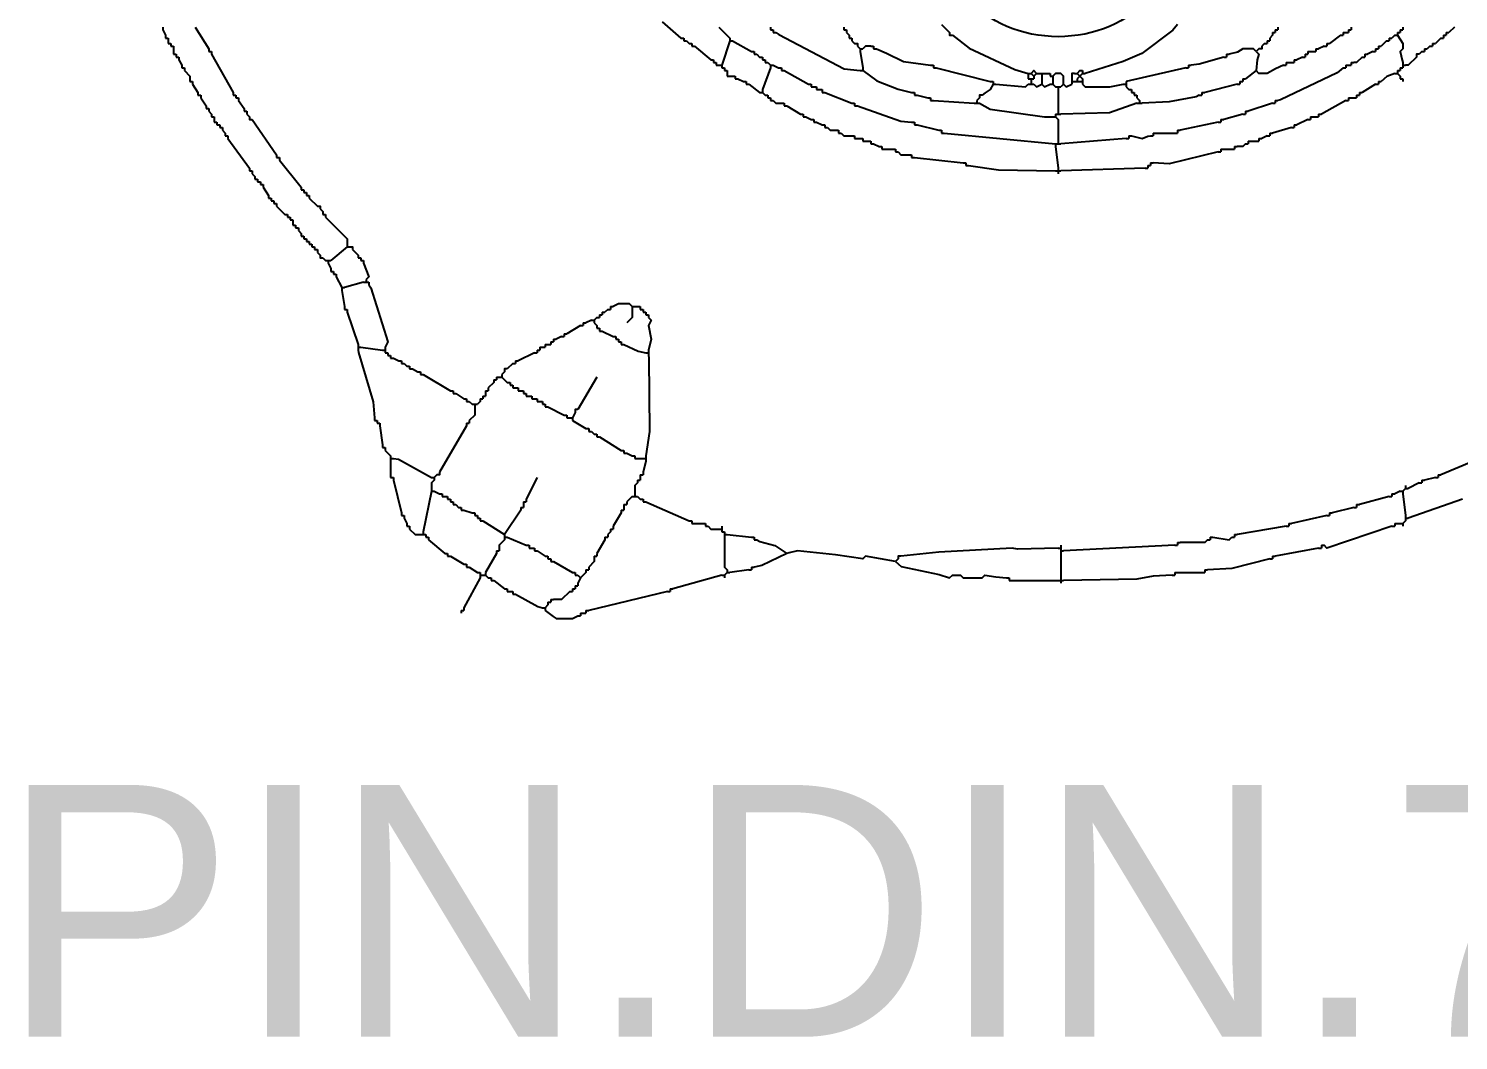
# Model space of a CAD drawing. Header units: millimetres. Extents: x -78 to 6757, y -2226 to 2184.
# Drawn here: x 40.97 to 75.01, y 1001.86 to 1025.96 of the extents above; entities that cross this region are included whole.
import ezdxf

# ---------------------------------------------------------------- set-up
doc = ezdxf.new("R2010")
doc.units = ezdxf.units.MM
doc.layers.add('LAYER_0', color=7, linetype='Continuous')
doc.styles.get("Standard").update_dxf_attribs({"font": 'TIMES.TTF'})
doc.linetypes.add('ZIPPED_TUBE', pattern='A,0.0001,-0.25,["~",Standard,S=1,R=0,X=-0.3,Y=-0.6],-0.25', length=0.5001)

# ---------------------------------------------------------------- blocks, each defined once
blk = doc.blocks.new('A$C31814A24')
at = {"color": 7, "linetype": 'Continuous'}
for points in [[(2.031, 10.061), (2.031, 10.015)], [(2.031, 10.015), (2.077, 9.923)], [(2.584, 10.061), (2.815, 9.692)], [(10.523, 10.153), (10.846, 9.876)], [(11.492, 10.061), (11.676, 9.876)], [(12.369, 10.061), (12.369, 10.015)], [(12.369, 10.015), (12.415, 10.015)], [(12.415, 10.015), (12.415, 9.969)], [(13.615, 10.061), (13.615, 10.015)], [(13.615, 10.015), (13.661, 10.015)], [(13.661, 10.015), (13.661, 9.969)], [(15.276, 10.107), (15.415, 9.969)], [(19.291, 10.107), (19.21, 10.008), (18.683, 9.611), (18.364, 9.475), (17.722, 9.276)], [(20.953, 10.015), (20.999, 10.015)], [(20.953, 10.015), (20.953, 9.969)], [(20.999, 10.061), (20.999, 10.015)], [(22.199, 10.015), (22.245, 10.015)], [(22.199, 10.015), (22.199, 9.969)], [(22.245, 10.061), (22.245, 10.015)], [(23.076, 10.015), (23.122, 10.015)], [(23.076, 10.015), (23.076, 9.969)], [(23.122, 10.061), (23.122, 10.015)], [(23.999, 10.061), (23.907, 9.969)], [(2.077, 9.923), (2.077, 9.876)], [(2.077, 9.876), (2.123, 9.876)], [(2.123, 9.876), (2.123, 9.83)], [(2.123, 9.83), (2.123, 9.784)], [(2.123, 9.784), (2.169, 9.784)], [(2.169, 9.784), (2.169, 9.738)], [(2.169, 9.738), (2.215, 9.738)], [(2.215, 9.738), (2.215, 9.692)], [(10.846, 9.876), (10.892, 9.876)], [(10.892, 9.876), (10.892, 9.83)], [(10.892, 9.83), (10.938, 9.83)], [(10.938, 9.83), (10.984, 9.784)], [(10.984, 9.784), (11.03, 9.784)], [(11.03, 9.784), (11.03, 9.738)], [(11.03, 9.738), (11.076, 9.738)], [(11.076, 9.738), (11.353, 9.507)], [(11.676, 9.83), (11.538, 9.415)], [(11.676, 9.876), (11.676, 9.83)], [(11.676, 9.83), (11.723, 9.83)], [(11.723, 9.83), (12.046, 9.646)], [(12.415, 9.969), (12.461, 9.969)], [(12.461, 9.969), (12.512, 9.936), (13.623, 9.355), (13.892, 9.323)], [(13.661, 9.969), (13.707, 9.923)], [(13.707, 9.923), (13.707, 9.876)], [(13.707, 9.876), (13.753, 9.876)], [(13.753, 9.876), (13.753, 9.83)], [(13.753, 9.83), (13.799, 9.784)], [(13.799, 9.784), (13.846, 9.784), (13.846, 9.738)], [(13.846, 9.738), (13.892, 9.692)], [(14.076, 9.738), (13.984, 9.738), (13.938, 9.692)], [(14.076, 9.738), (14.122, 9.738)], [(14.122, 9.738), (14.122, 9.692)], [(15.415, 9.969), (15.415, 9.923), (15.461, 9.923)], [(15.461, 9.923), (15.745, 9.703), (16.526, 9.34), (16.753, 9.276)], [(20.722, 9.738), (20.722, 9.692), (20.676, 9.692)], [(20.768, 9.784), (20.722, 9.738)], [(20.768, 9.784), (20.814, 9.784)], [(20.814, 9.83), (20.861, 9.83)], [(20.814, 9.83), (20.814, 9.784)], [(20.907, 9.923), (20.861, 9.876)], [(20.861, 9.876), (20.861, 9.83)], [(20.907, 9.969), (20.953, 9.969)], [(20.907, 9.969), (20.907, 9.923)], [(21.784, 9.738), (21.691, 9.692)], [(21.784, 9.738), (21.83, 9.738)], [(21.83, 9.784), (21.876, 9.784)], [(21.83, 9.784), (21.83, 9.738)], [(22.061, 9.923), (21.876, 9.784)], [(22.061, 9.923), (22.107, 9.923)], [(22.107, 9.969), (22.153, 9.969)], [(22.107, 9.969), (22.107, 9.923)], [(22.153, 9.969), (22.199, 9.969)], [(22.707, 9.738), (22.753, 9.738)], [(22.707, 9.738), (22.707, 9.692)], [(22.845, 9.83), (22.753, 9.738)], [(22.845, 9.83), (22.891, 9.83)], [(22.891, 9.876), (22.937, 9.876)], [(22.891, 9.876), (22.891, 9.83)], [(22.984, 9.923), (22.937, 9.876)], [(22.984, 9.923), (23.03, 9.923)], [(23.03, 9.969), (23.076, 9.969)], [(23.03, 9.969), (23.03, 9.923)], [(23.03, 9.923), (23.122, 9.784), (23.122, 9.692), (23.076, 9.646), (23.113, 9.503), (23.122, 9.461)], [(23.584, 9.738), (23.537, 9.692)], [(23.584, 9.738), (23.63, 9.738)], [(23.63, 9.784), (23.676, 9.784)], [(23.63, 9.784), (23.63, 9.738)], [(23.768, 9.876), (23.676, 9.784)], [(23.768, 9.876), (23.814, 9.876)], [(23.814, 9.923), (23.86, 9.923)], [(23.814, 9.923), (23.814, 9.876)], [(23.86, 9.969), (23.907, 9.969)], [(23.86, 9.969), (23.86, 9.923)], [(2.215, 9.692), (2.215, 9.646)], [(2.215, 9.646), (2.215, 9.6)], [(2.215, 9.6), (2.261, 9.6)], [(2.261, 9.6), (2.261, 9.553)], [(2.261, 9.553), (2.308, 9.553)], [(2.308, 9.553), (2.308, 9.507)], [(2.308, 9.507), (2.354, 9.415)], [(2.815, 9.692), (2.815, 9.646)], [(2.815, 9.646), (2.861, 9.646)], [(2.861, 9.646), (2.861, 9.6)], [(2.861, 9.6), (3.231, 8.953)], [(11.353, 9.507), (11.399, 9.507)], [(11.399, 9.507), (11.399, 9.461)], [(12.046, 9.646), (12.092, 9.646)], [(12.092, 9.646), (12.092, 9.6)], [(12.092, 9.6), (12.138, 9.6)], [(12.138, 9.6), (12.184, 9.553)], [(12.184, 9.553), (12.23, 9.553)], [(12.23, 9.553), (12.23, 9.507)], [(12.23, 9.507), (12.276, 9.507)], [(12.276, 9.507), (12.276, 9.461)], [(13.892, 9.692), (13.938, 9.692)], [(13.892, 9.692), (13.892, 9.646)], [(13.892, 9.646), (13.938, 9.369)], [(14.122, 9.692), (14.169, 9.692)], [(14.169, 9.692), (14.339, 9.618), (14.633, 9.48), (15.092, 9.415)], [(20.076, 9.553), (19.657, 9.431), (19.522, 9.415)], [(20.076, 9.553), (20.122, 9.553)], [(20.122, 9.6), (20.168, 9.6)], [(20.122, 9.6), (20.122, 9.553)], [(20.63, 9.646), (20.584, 9.692), (20.399, 9.692), (20.311, 9.636), (20.168, 9.6)], [(20.676, 9.692), (20.63, 9.646)], [(20.63, 9.646), (20.676, 9.6), (20.648, 9.504), (20.63, 9.323)], [(21.276, 9.507), (21.322, 9.507)], [(21.276, 9.507), (21.276, 9.461)], [(21.414, 9.553), (21.322, 9.507)], [(21.414, 9.553), (21.461, 9.553)], [(21.461, 9.6), (21.507, 9.6)], [(21.461, 9.6), (21.461, 9.553)], [(21.507, 9.646), (21.553, 9.646)], [(21.507, 9.646), (21.507, 9.6)], [(21.553, 9.646), (21.599, 9.646)], [(21.599, 9.646), (21.645, 9.646)], [(21.645, 9.692), (21.691, 9.692)], [(21.645, 9.692), (21.645, 9.646)], [(22.43, 9.553), (22.337, 9.461), (22.291, 9.461)], [(22.43, 9.553), (22.476, 9.553)], [(22.476, 9.6), (22.522, 9.6)], [(22.476, 9.6), (22.476, 9.553)], [(22.614, 9.646), (22.522, 9.6)], [(22.614, 9.646), (22.66, 9.646)], [(22.66, 9.692), (22.707, 9.692)], [(22.66, 9.692), (22.66, 9.646)], [(23.353, 9.553), (23.214, 9.415), (23.168, 9.415)], [(23.399, 9.6), (23.353, 9.6), (23.353, 9.553)], [(23.445, 9.646), (23.399, 9.6)], [(23.445, 9.646), (23.491, 9.646)], [(23.491, 9.692), (23.537, 9.692)], [(23.491, 9.692), (23.491, 9.646)], [(2.354, 9.415), (2.354, 9.369)], [(2.354, 9.369), (2.4, 9.369)], [(2.4, 9.369), (2.4, 9.323)], [(2.4, 9.323), (2.492, 9.23), (2.492, 9.184)], [(11.399, 9.461), (11.446, 9.461)], [(11.446, 9.461), (11.446, 9.415)], [(11.446, 9.415), (11.492, 9.415)], [(11.492, 9.415), (11.538, 9.415)], [(11.538, 9.415), (11.538, 9.369)], [(11.538, 9.369), (11.584, 9.369)], [(11.584, 9.369), (11.584, 9.323)], [(11.584, 9.323), (11.63, 9.323)], [(11.63, 9.323), (11.63, 9.276)], [(11.63, 9.276), (11.63, 9.23)], [(12.369, 9.369), (12.23, 9)], [(12.276, 9.461), (12.323, 9.461)], [(12.323, 9.461), (12.369, 9.415)], [(12.369, 9.415), (12.415, 9.415)], [(12.369, 9.415), (12.369, 9.369)], [(12.415, 9.415), (12.507, 9.369)], [(12.507, 9.369), (12.553, 9.369)], [(12.553, 9.369), (12.553, 9.323)], [(12.553, 9.323), (12.599, 9.323)], [(12.599, 9.323), (13.015, 9.092)], [(13.892, 9.323), (13.938, 9.323)], [(13.938, 9.369), (13.938, 9.323)], [(13.938, 9.323), (14.177, 9.149), (14.542, 9.009), (14.769, 8.953)], [(15.092, 9.415), (15.138, 9.415)], [(15.138, 9.415), (15.138, 9.369)], [(15.138, 9.369), (15.184, 9.369)], [(15.184, 9.369), (16.107, 9.138)], [(16.753, 9.276), (16.799, 9.276)], [(16.753, 9.276), (16.753, 9.23)], [(16.892, 9.276), (16.845, 9.323), (16.799, 9.276)], [(16.799, 9.276), (16.845, 9.23)], [(16.892, 9.276), (16.845, 9.23)], [(16.892, 9.276), (16.938, 9.276)], [(16.938, 9.276), (16.984, 9.276)], [(16.984, 9.276), (17.03, 9.276)], [(16.984, 9.276), (16.984, 9.23)], [(17.03, 9.276), (17.076, 9.276)], [(17.076, 9.276), (17.122, 9.276)], [(17.122, 9.276), (17.122, 9.23)], [(17.353, 9.092), (17.353, 9.23), (17.307, 9.276), (17.215, 9.276), (17.168, 9.23)], [(17.538, 9.276), (17.491, 9.276), (17.491, 9.23)], [(17.538, 9.276), (17.584, 9.276)], [(17.63, 9.323), (17.584, 9.276)], [(17.584, 9.276), (17.63, 9.23)], [(17.63, 9.323), (17.676, 9.323)], [(17.676, 9.276), (17.63, 9.23)], [(17.676, 9.323), (17.676, 9.276)], [(17.676, 9.276), (17.722, 9.276)], [(19.43, 9.369), (18.415, 9.138)], [(19.43, 9.369), (19.476, 9.369)], [(19.476, 9.415), (19.522, 9.415)], [(19.476, 9.415), (19.476, 9.369)], [(20.63, 9.323), (20.445, 9.184)], [(21.091, 9.415), (20.957, 9.355), (20.814, 9.276), (20.676, 9.276), (20.63, 9.323)], [(22.107, 9.369), (22.007, 9.287), (21.041, 8.824), (20.999, 8.815)], [(21.091, 9.415), (21.137, 9.415)], [(21.137, 9.461), (21.184, 9.461)], [(21.137, 9.461), (21.137, 9.415)], [(21.184, 9.461), (21.23, 9.461)], [(21.23, 9.461), (21.276, 9.461)], [(22.107, 9.369), (22.153, 9.369)], [(22.153, 9.415), (22.199, 9.415)], [(22.153, 9.415), (22.153, 9.369)], [(22.199, 9.415), (22.245, 9.415)], [(22.245, 9.461), (22.291, 9.461)], [(22.245, 9.461), (22.245, 9.415)], [(22.984, 9.276), (22.852, 9.22), (22.753, 9.138)], [(22.984, 9.276), (23.03, 9.276)], [(23.03, 9.323), (23.076, 9.323)], [(23.03, 9.323), (23.03, 9.276)], [(23.03, 9.276), (23.076, 9.23)], [(23.076, 9.369), (23.122, 9.369)], [(23.076, 9.369), (23.076, 9.323)], [(23.122, 9.461), (23.122, 9.415)], [(23.122, 9.415), (23.168, 9.415)], [(23.122, 9.415), (23.122, 9.369)], [(2.492, 9.184), (2.492, 9.138)], [(2.492, 9.138), (2.538, 9.138)], [(2.538, 9.138), (2.538, 9.092)], [(2.538, 9.092), (2.631, 8.953)], [(11.63, 9.23), (11.676, 9.23)], [(11.676, 9.23), (11.723, 9.23)], [(11.723, 9.23), (11.769, 9.23)], [(11.769, 9.23), (11.769, 9.184)], [(11.769, 9.184), (11.815, 9.184)], [(11.815, 9.184), (11.907, 9.138)], [(11.907, 9.138), (11.953, 9.138)], [(11.953, 9.138), (11.953, 9.092)], [(11.953, 9.092), (11.999, 9.092)], [(11.999, 9.092), (12.184, 8.953)], [(12.23, 9), (12.23, 8.953)], [(13.015, 9.092), (13.061, 9.092)], [(13.061, 9.092), (13.061, 9.046)], [(13.061, 9.046), (13.107, 9.046)], [(13.107, 9.046), (13.153, 9.046)], [(13.153, 9.046), (13.153, 9)], [(13.153, 9), (13.199, 9)], [(13.199, 9), (13.246, 9)], [(13.246, 9), (13.246, 8.953)], [(16.153, 9.092), (16.107, 9), (16.019, 8.944), (15.968, 8.907)], [(16.107, 9.138), (16.153, 9.138)], [(16.153, 9.138), (16.153, 9.092)], [(16.153, 9.092), (16.199, 9.092)], [(16.199, 9.092), (16.707, 9.046), (16.753, 9.092)], [(16.753, 9.23), (16.753, 9.184)], [(16.753, 9.184), (16.799, 9.184)], [(16.753, 9.092), (16.799, 9.092)], [(16.799, 9.184), (16.845, 9.184)], [(16.799, 9.184), (16.799, 9.138)], [(16.799, 9.138), (16.799, 9.092)], [(16.799, 9.092), (16.845, 9.092)], [(16.845, 9.23), (16.845, 9.184)], [(16.845, 9.092), (16.892, 9.046), (16.984, 9.092)], [(16.984, 9.23), (16.984, 9.092)], [(16.984, 9.092), (17.03, 9.046), (17.122, 9.092)], [(17.122, 9.23), (17.168, 9.23)], [(17.122, 9.092), (17.168, 9.092)], [(17.168, 9.23), (17.168, 9.184)], [(17.168, 9.184), (17.168, 9.138)], [(17.168, 9.138), (17.168, 9.092)], [(17.168, 9.092), (17.215, 9.046)], [(17.215, 9.046), (17.261, 9.046)], [(17.261, 9.046), (17.307, 9.046)], [(17.261, 9.046), (17.261, 9)], [(17.261, 9), (17.261, 8.63)], [(17.353, 9.092), (17.307, 9.046)], [(17.353, 9.092), (17.399, 9.046), (17.491, 9.092)], [(17.491, 9.23), (17.491, 9.184)], [(17.491, 9.184), (17.491, 9.138)], [(17.491, 9.138), (17.538, 9.138)], [(17.491, 9.138), (17.491, 9.092)], [(17.538, 9.138), (17.584, 9.138)], [(17.63, 9.23), (17.584, 9.184)], [(17.584, 9.184), (17.584, 9.138)], [(17.584, 9.138), (17.63, 9.138)], [(17.63, 9.23), (17.676, 9.184)], [(17.63, 9.138), (17.676, 9.138)], [(17.676, 9.184), (17.676, 9.138)], [(17.676, 9.138), (17.676, 9.092)], [(17.676, 9.092), (17.722, 9.046), (18.138, 9.046), (18.368, 9.092)], [(18.368, 9.092), (18.415, 9.092)], [(18.415, 9.138), (18.415, 9.092)], [(18.415, 9.092), (18.415, 9.046)], [(18.415, 9.046), (18.461, 9)], [(18.461, 9), (18.507, 9)], [(18.507, 9), (18.507, 8.953)], [(20.307, 9.092), (19.753, 8.953)], [(20.307, 9.092), (20.353, 9.092)], [(20.353, 9.138), (20.399, 9.138)], [(20.353, 9.138), (20.353, 9.092)], [(20.399, 9.184), (20.445, 9.184)], [(20.399, 9.184), (20.399, 9.138)], [(22.66, 9.092), (22.43, 8.953)], [(22.66, 9.092), (22.707, 9.092)], [(22.707, 9.138), (22.753, 9.138)], [(22.707, 9.138), (22.707, 9.092)], [(23.076, 9.23), (23.076, 9.184)], [(23.076, 9.184), (23.122, 9.184)], [(23.122, 9.184), (23.122, 9.138)], [(2.631, 8.953), (2.631, 8.907)], [(2.631, 8.907), (2.677, 8.907)], [(2.677, 8.907), (2.677, 8.861)], [(2.677, 8.861), (2.769, 8.723)], [(3.231, 8.953), (3.231, 8.907)], [(3.231, 8.907), (3.277, 8.907)], [(3.277, 8.907), (3.277, 8.861)], [(3.277, 8.861), (3.323, 8.861)], [(3.323, 8.861), (3.323, 8.815)], [(3.323, 8.815), (3.415, 8.677)], [(12.184, 8.953), (12.23, 8.953)], [(12.23, 8.953), (12.276, 8.907)], [(12.276, 8.907), (12.323, 8.907)], [(12.323, 8.907), (12.323, 8.861)], [(12.323, 8.861), (12.369, 8.861)], [(12.369, 8.861), (12.369, 8.815)], [(12.369, 8.815), (12.415, 8.815)], [(12.415, 8.815), (12.461, 8.769), (12.553, 8.769)], [(12.553, 8.769), (12.599, 8.769)], [(12.599, 8.769), (12.599, 8.723)], [(13.246, 8.953), (13.292, 8.953)], [(13.292, 8.953), (13.753, 8.769)], [(13.753, 8.769), (13.799, 8.769)], [(13.799, 8.769), (13.799, 8.723)], [(14.769, 8.953), (14.815, 8.953)], [(14.815, 8.953), (14.815, 8.907)], [(14.815, 8.907), (14.861, 8.907)], [(14.861, 8.907), (15.045, 8.861)], [(15.045, 8.861), (15.092, 8.861)], [(15.092, 8.861), (15.092, 8.815)], [(15.092, 8.815), (15.138, 8.815)], [(15.138, 8.815), (15.83, 8.769)], [(15.83, 8.769), (15.876, 8.769)], [(15.922, 8.861), (15.876, 8.815)], [(15.876, 8.815), (15.876, 8.769)], [(15.876, 8.769), (15.922, 8.769)], [(15.968, 8.907), (15.922, 8.907), (15.922, 8.861)], [(15.922, 8.769), (16.102, 8.667), (17.03, 8.538), (17.168, 8.538)], [(18.599, 8.769), (18.136, 8.606), (17.307, 8.584)], [(18.507, 8.953), (18.553, 8.953)], [(18.553, 8.953), (18.553, 8.907)], [(18.553, 8.907), (18.599, 8.907)], [(18.599, 8.907), (18.599, 8.861)], [(18.599, 8.861), (18.645, 8.815)], [(18.599, 8.769), (18.645, 8.769)], [(18.645, 8.815), (18.645, 8.769)], [(18.645, 8.769), (18.691, 8.769)], [(19.661, 8.907), (19.61, 8.877), (19.151, 8.79), (18.691, 8.769)], [(19.661, 8.907), (19.707, 8.907)], [(19.707, 8.953), (19.753, 8.953)], [(19.707, 8.953), (19.707, 8.907)], [(20.907, 8.769), (20.491, 8.63)], [(20.907, 8.769), (20.953, 8.769)], [(20.953, 8.815), (20.999, 8.815)], [(20.953, 8.815), (20.953, 8.769)], [(22.153, 8.815), (21.737, 8.584)], [(22.153, 8.815), (22.199, 8.815)], [(22.199, 8.861), (22.245, 8.861)], [(22.199, 8.861), (22.199, 8.815)], [(22.245, 8.861), (22.291, 8.861)], [(22.291, 8.861), (22.337, 8.861)], [(22.337, 8.907), (22.384, 8.907)], [(22.337, 8.907), (22.337, 8.861)], [(22.384, 8.953), (22.43, 8.953)], [(22.384, 8.953), (22.384, 8.907)], [(2.769, 8.723), (2.769, 8.677)], [(2.769, 8.677), (2.815, 8.677)], [(2.815, 8.677), (2.815, 8.63)], [(2.815, 8.63), (2.861, 8.584)], [(2.861, 8.584), (2.861, 8.538)], [(2.861, 8.538), (2.908, 8.538)], [(2.908, 8.538), (2.908, 8.492)], [(3.415, 8.677), (3.415, 8.63)], [(3.415, 8.63), (3.461, 8.63)], [(3.461, 8.63), (3.461, 8.584)], [(3.461, 8.584), (3.508, 8.538)], [(3.508, 8.538), (3.508, 8.492), (3.554, 8.492)], [(12.599, 8.723), (12.646, 8.723)], [(12.646, 8.723), (12.876, 8.584)], [(12.876, 8.584), (12.922, 8.584)], [(12.922, 8.584), (12.922, 8.538)], [(12.922, 8.538), (12.969, 8.538)], [(12.969, 8.538), (13.061, 8.492)], [(13.799, 8.723), (13.846, 8.723)], [(13.846, 8.723), (14.587, 8.464), (14.769, 8.446)], [(17.168, 8.538), (17.215, 8.538)], [(17.215, 8.584), (17.261, 8.584)], [(17.215, 8.584), (17.215, 8.538)], [(17.215, 8.538), (17.261, 8.492), (17.261, 8.123)], [(17.261, 8.63), (17.261, 8.584)], [(17.261, 8.584), (17.307, 8.584)], [(20.399, 8.584), (20.076, 8.492)], [(20.399, 8.584), (20.445, 8.584)], [(20.445, 8.63), (20.491, 8.63)], [(20.445, 8.63), (20.445, 8.584)], [(21.553, 8.538), (21.599, 8.538)], [(21.553, 8.538), (21.553, 8.492)], [(21.599, 8.538), (21.645, 8.538)], [(21.645, 8.538), (21.691, 8.538)], [(21.691, 8.584), (21.737, 8.584)], [(21.691, 8.584), (21.691, 8.538)], [(2.908, 8.492), (2.908, 8.446)], [(2.908, 8.446), (2.954, 8.446)], [(2.954, 8.446), (2.954, 8.4)], [(2.954, 8.4), (3, 8.4)], [(3, 8.4), (3, 8.353)], [(3, 8.353), (3.046, 8.353)], [(3.046, 8.353), (3.046, 8.307)], [(3.046, 8.307), (3.092, 8.261)], [(3.554, 8.492), (3.969, 7.892)], [(13.061, 8.492), (13.107, 8.492)], [(13.107, 8.492), (13.107, 8.446)], [(13.107, 8.446), (13.153, 8.446)], [(13.153, 8.446), (13.246, 8.4)], [(13.246, 8.4), (13.292, 8.4)], [(13.292, 8.4), (13.292, 8.353)], [(13.292, 8.353), (13.338, 8.353)], [(13.338, 8.353), (13.384, 8.307), (13.476, 8.307)], [(13.476, 8.307), (13.522, 8.307)], [(13.522, 8.307), (13.522, 8.261)], [(14.769, 8.446), (14.815, 8.446)], [(14.815, 8.446), (14.815, 8.4)], [(14.815, 8.4), (14.861, 8.4)], [(14.861, 8.4), (15.23, 8.307)], [(15.23, 8.307), (15.276, 8.307)], [(15.276, 8.307), (15.276, 8.261)], [(19.291, 8.307), (19.338, 8.307)], [(19.291, 8.307), (19.291, 8.261)], [(19.984, 8.446), (19.338, 8.307)], [(19.984, 8.446), (20.03, 8.446)], [(20.03, 8.492), (20.076, 8.492)], [(20.03, 8.492), (20.03, 8.446)], [(21.23, 8.353), (20.907, 8.261)], [(21.23, 8.353), (21.276, 8.353)], [(21.276, 8.4), (21.322, 8.4)], [(21.276, 8.4), (21.276, 8.353)], [(21.507, 8.492), (21.322, 8.4)], [(21.507, 8.492), (21.553, 8.492)], [(3.092, 8.261), (3.092, 8.215)], [(3.092, 8.215), (3.138, 8.215)], [(3.138, 8.215), (3.138, 8.169)], [(3.138, 8.169), (3.508, 7.661)], [(13.522, 8.261), (13.569, 8.261)], [(13.569, 8.261), (13.615, 8.215), (13.753, 8.215)], [(13.753, 8.215), (13.799, 8.215)], [(13.799, 8.215), (13.799, 8.169)], [(13.799, 8.169), (13.846, 8.169)], [(13.846, 8.169), (13.892, 8.169)], [(13.892, 8.169), (13.938, 8.169)], [(13.938, 8.169), (13.938, 8.123)], [(13.938, 8.123), (13.984, 8.123)], [(13.984, 8.123), (14.03, 8.123)], [(14.03, 8.123), (14.076, 8.123)], [(14.076, 8.123), (14.076, 8.077)], [(14.076, 8.077), (14.122, 8.077)], [(14.122, 8.077), (14.215, 8.03)], [(14.215, 8.03), (14.261, 8.03)], [(14.261, 8.03), (14.261, 7.984)], [(15.276, 8.261), (15.322, 8.261)], [(15.322, 8.261), (17.215, 8.077)], [(17.215, 8.077), (17.261, 8.077)], [(17.215, 8.077), (17.215, 8.03)], [(17.215, 8.03), (17.261, 7.661)], [(17.261, 8.123), (17.261, 8.077)], [(17.261, 8.077), (17.307, 8.077)], [(18.415, 8.169), (17.307, 8.077)], [(18.415, 8.169), (18.461, 8.169)], [(18.461, 8.215), (18.507, 8.215)], [(18.461, 8.215), (18.461, 8.169)], [(18.507, 8.215), (18.691, 8.169), (18.788, 8.206), (18.83, 8.215)], [(18.83, 8.215), (18.876, 8.215)], [(18.876, 8.261), (18.922, 8.261)], [(18.876, 8.261), (18.876, 8.215)], [(18.922, 8.261), (19.245, 8.261)], [(19.245, 8.261), (19.291, 8.261)], [(20.261, 8.03), (20.307, 8.03)], [(20.261, 8.03), (20.261, 7.984)], [(20.445, 8.077), (20.399, 8.03), (20.307, 8.03)], [(20.445, 8.077), (20.491, 8.077)], [(20.491, 8.123), (20.538, 8.123)], [(20.491, 8.123), (20.491, 8.077)], [(20.538, 8.123), (20.63, 8.123)], [(20.63, 8.123), (20.676, 8.123)], [(20.676, 8.169), (20.722, 8.169)], [(20.676, 8.169), (20.676, 8.123)], [(20.814, 8.215), (20.722, 8.169)], [(20.814, 8.215), (20.861, 8.215)], [(20.861, 8.261), (20.907, 8.261)], [(20.861, 8.261), (20.861, 8.215)], [(3.969, 7.892), (3.969, 7.846)], [(3.969, 7.846), (4.015, 7.846)], [(4.015, 7.846), (4.015, 7.8)], [(4.015, 7.8), (4.384, 7.338)], [(14.261, 7.984), (14.307, 7.984)], [(14.307, 7.984), (14.445, 7.984)], [(14.445, 7.984), (14.492, 7.984)], [(14.492, 7.984), (14.492, 7.938)], [(14.492, 7.938), (14.538, 7.938)], [(14.538, 7.938), (14.584, 7.892), (14.722, 7.892)], [(14.722, 7.892), (14.769, 7.892)], [(14.769, 7.892), (14.769, 7.846)], [(14.769, 7.846), (14.815, 7.846)], [(14.815, 7.846), (15.645, 7.753)], [(19.984, 7.938), (19.15, 7.734), (18.876, 7.753)], [(19.984, 7.938), (20.03, 7.938)], [(20.03, 7.984), (20.076, 7.984)], [(20.03, 7.984), (20.03, 7.938)], [(20.076, 7.984), (20.214, 7.984)], [(20.214, 7.984), (20.261, 7.984)], [(3.508, 7.661), (3.508, 7.615)], [(3.508, 7.615), (3.554, 7.615)], [(3.554, 7.615), (3.554, 7.569)], [(3.554, 7.569), (3.6, 7.523)], [(15.645, 7.753), (15.692, 7.753)], [(15.692, 7.753), (15.692, 7.707)], [(15.692, 7.707), (15.738, 7.707)], [(15.738, 7.707), (16.246, 7.637), (17.215, 7.615)], [(17.215, 7.615), (17.261, 7.615)], [(17.261, 7.661), (17.261, 7.615)], [(17.261, 7.615), (17.307, 7.615)], [(17.261, 7.615), (17.261, 7.569)], [(18.738, 7.661), (17.307, 7.615)], [(18.738, 7.661), (18.784, 7.661)], [(18.784, 7.707), (18.83, 7.707)], [(18.784, 7.707), (18.784, 7.661)], [(18.83, 7.753), (18.876, 7.753)], [(18.83, 7.753), (18.83, 7.707)], [(3.6, 7.523), (3.6, 7.477)], [(3.6, 7.477), (3.646, 7.477)], [(3.646, 7.477), (3.646, 7.43)], [(3.646, 7.43), (3.692, 7.43)], [(3.692, 7.43), (3.692, 7.384)], [(3.692, 7.384), (3.738, 7.384)], [(3.738, 7.384), (3.738, 7.338)], [(3.738, 7.338), (3.831, 7.2)], [(4.384, 7.338), (4.384, 7.292)], [(3.831, 7.2), (3.831, 7.154)], [(3.831, 7.154), (3.877, 7.154)], [(3.877, 7.154), (3.877, 7.107)], [(3.877, 7.107), (3.923, 7.107)], [(3.923, 7.107), (3.923, 7.061)], [(3.923, 7.061), (3.969, 7.061)], [(3.969, 7.061), (3.969, 7.015)], [(4.384, 7.292), (4.431, 7.292)], [(4.431, 7.292), (4.431, 7.246)], [(4.431, 7.246), (4.477, 7.246)], [(4.477, 7.246), (4.477, 7.2)], [(4.477, 7.2), (4.523, 7.2)], [(4.523, 7.2), (4.523, 7.154)], [(4.523, 7.154), (4.661, 7.015)], [(3.969, 7.015), (4.108, 6.877)], [(4.108, 6.877), (4.154, 6.877)], [(4.154, 6.877), (4.154, 6.83)], [(4.154, 6.83), (4.2, 6.83)], [(4.2, 6.83), (4.2, 6.784)], [(4.661, 7.015), (4.707, 7.015), (4.707, 6.969)], [(4.707, 6.969), (4.754, 6.923)], [(4.754, 6.923), (4.754, 6.877)], [(4.754, 6.877), (4.8, 6.877)], [(4.8, 6.877), (4.8, 6.83)], [(4.8, 6.83), (5.169, 6.461), (5.169, 6.369)], [(4.2, 6.784), (4.246, 6.784)], [(4.246, 6.784), (4.246, 6.738)], [(4.246, 6.738), (4.246, 6.692)], [(4.246, 6.692), (4.292, 6.692)], [(4.292, 6.692), (4.292, 6.646)], [(4.292, 6.646), (4.338, 6.646)], [(4.338, 6.646), (4.338, 6.6)], [(4.338, 6.6), (4.384, 6.554)], [(4.384, 6.554), (4.384, 6.507)], [(4.384, 6.507), (4.431, 6.507)], [(4.431, 6.507), (4.431, 6.461)], [(4.431, 6.461), (4.477, 6.461)], [(4.477, 6.461), (4.477, 6.415)], [(4.477, 6.415), (4.523, 6.415)], [(4.523, 6.415), (4.523, 6.369)], [(4.523, 6.369), (4.569, 6.369)], [(4.569, 6.369), (4.569, 6.323)], [(4.569, 6.323), (4.615, 6.323)], [(4.615, 6.323), (4.615, 6.277)], [(5.169, 6.323), (4.892, 6.092)], [(5.169, 6.369), (5.169, 6.323)], [(5.169, 6.323), (5.215, 6.323)], [(5.215, 6.323), (5.261, 6.323), (5.261, 6.277)], [(4.615, 6.277), (4.661, 6.277)], [(4.661, 6.277), (4.661, 6.23)], [(4.661, 6.23), (4.707, 6.184)], [(4.707, 6.184), (4.707, 6.138), (4.754, 6.138)], [(4.754, 6.138), (4.8, 6.092)], [(4.8, 6.092), (4.846, 6.092)], [(4.846, 6.092), (4.892, 6.092)], [(4.846, 6.092), (4.846, 6.046)], [(5.261, 6.277), (5.354, 6.184)], [(5.354, 6.184), (5.354, 6.138)], [(5.354, 6.138), (5.4, 6.138)], [(5.4, 6.138), (5.4, 6.092)], [(5.4, 6.092), (5.446, 6.092)], [(5.446, 6.092), (5.446, 6.046)], [(4.846, 6.046), (4.892, 5.954)], [(4.892, 5.954), (4.892, 5.907)], [(4.892, 5.907), (4.938, 5.907)], [(4.938, 5.907), (4.938, 5.861)], [(4.938, 5.861), (4.984, 5.861)], [(4.984, 5.861), (4.984, 5.815)], [(5.446, 6.046), (5.538, 5.815), (5.492, 5.769)], [(4.984, 5.815), (5.077, 5.631)], [(5.077, 5.631), (5.123, 5.631)], [(5.077, 5.631), (5.077, 5.584)], [(5.446, 5.723), (5.123, 5.631)], [(5.446, 5.723), (5.492, 5.723)], [(5.492, 5.769), (5.492, 5.723)], [(5.492, 5.723), (5.538, 5.723)], [(5.538, 5.723), (5.538, 5.677)], [(5.538, 5.677), (5.571, 5.626), (5.861, 4.707), (5.815, 4.615)], [(5.077, 5.584), (5.123, 5.307)], [(10.015, 5.307), (9.969, 5.354), (9.784, 5.354), (9.692, 5.307)], [(5.123, 5.307), (5.123, 5.261)], [(5.123, 5.261), (5.169, 5.261)], [(5.169, 5.261), (5.169, 5.215)], [(5.169, 5.215), (5.354, 4.661)], [(9.415, 5.123), (9.369, 5.077)], [(9.415, 5.123), (9.461, 5.123)], [(9.461, 5.169), (9.507, 5.169)], [(9.461, 5.169), (9.461, 5.123)], [(9.507, 5.215), (9.553, 5.215)], [(9.507, 5.215), (9.507, 5.169)], [(9.6, 5.261), (9.553, 5.215)], [(9.6, 5.261), (9.646, 5.261)], [(9.646, 5.307), (9.692, 5.307)], [(9.646, 5.307), (9.646, 5.261)], [(10.015, 5.261), (10.015, 5.123), (9.923, 5.031)], [(10.015, 5.307), (10.061, 5.307)], [(10.015, 5.307), (10.015, 5.261)], [(10.061, 5.307), (10.107, 5.307)], [(10.107, 5.307), (10.153, 5.307)], [(10.153, 5.307), (10.153, 5.261)], [(10.153, 5.261), (10.2, 5.261)], [(10.2, 5.261), (10.2, 5.215)], [(10.2, 5.215), (10.246, 5.215)], [(10.246, 5.215), (10.246, 5.169)], [(10.246, 5.169), (10.292, 5.169)], [(10.292, 5.169), (10.292, 5.123)], [(10.292, 5.123), (10.338, 5.077), (10.292, 4.984), (10.338, 4.754), (10.292, 4.569)], [(9.138, 4.984), (8.907, 4.846)], [(9.138, 4.984), (9.184, 4.984)], [(9.184, 5.031), (9.23, 5.031)], [(9.184, 5.031), (9.184, 4.984)], [(9.323, 5.077), (9.23, 5.031)], [(9.323, 5.077), (9.369, 5.077)], [(9.369, 5.077), (9.369, 5.031)], [(9.369, 5.031), (9.415, 4.984)], [(9.415, 4.984), (9.415, 4.938)], [(9.415, 4.938), (9.461, 4.938)], [(9.461, 4.938), (9.461, 4.892)], [(9.461, 4.892), (9.507, 4.892)], [(9.507, 4.892), (9.692, 4.8)], [(5.354, 4.661), (5.354, 4.615)], [(8.538, 4.661), (8.584, 4.661)], [(8.538, 4.661), (8.538, 4.615)], [(8.584, 4.661), (8.63, 4.661)], [(8.63, 4.707), (8.677, 4.707)], [(8.63, 4.707), (8.63, 4.661)], [(8.677, 4.754), (8.723, 4.754)], [(8.677, 4.754), (8.677, 4.707)], [(8.815, 4.8), (8.723, 4.754)], [(8.815, 4.8), (8.861, 4.8)], [(8.861, 4.846), (8.907, 4.846)], [(8.861, 4.846), (8.861, 4.8)], [(9.692, 4.8), (9.738, 4.8)], [(9.738, 4.8), (9.738, 4.754)], [(9.738, 4.754), (9.784, 4.754)], [(9.784, 4.754), (9.784, 4.707)], [(9.784, 4.707), (9.83, 4.707)], [(9.83, 4.707), (9.83, 4.661)], [(9.83, 4.661), (9.876, 4.661)], [(9.876, 4.661), (10.117, 4.547), (10.246, 4.523)], [(5.354, 4.615), (5.4, 4.615)], [(5.354, 4.615), (5.354, 4.569)], [(5.354, 4.569), (5.363, 4.527), (5.611, 3.689), (5.631, 3.415)], [(5.4, 4.615), (5.769, 4.569)], [(5.769, 4.569), (5.815, 4.569)], [(5.815, 4.615), (5.815, 4.569)], [(5.815, 4.569), (5.815, 4.523)], [(5.815, 4.523), (5.861, 4.523)], [(5.861, 4.523), (5.861, 4.477)], [(5.861, 4.477), (5.907, 4.477)], [(5.907, 4.477), (5.907, 4.431)], [(5.907, 4.431), (5.954, 4.431)], [(5.954, 4.431), (6.046, 4.384)], [(6.046, 4.384), (6.092, 4.384)], [(6.092, 4.384), (6.092, 4.338)], [(8.03, 4.384), (8.077, 4.384)], [(8.03, 4.384), (8.03, 4.338)], [(8.353, 4.523), (8.077, 4.384)], [(8.353, 4.523), (8.4, 4.523)], [(8.4, 4.569), (8.446, 4.569)], [(8.4, 4.569), (8.4, 4.523)], [(8.446, 4.615), (8.492, 4.615)], [(8.446, 4.615), (8.446, 4.569)], [(8.492, 4.615), (8.538, 4.615)], [(10.246, 4.523), (10.292, 4.523)], [(10.292, 4.477), (10.301, 4.435), (10.312, 3.182), (10.246, 2.769)], [(10.292, 4.569), (10.292, 4.523)], [(10.292, 4.523), (10.292, 4.477)], [(6.092, 4.338), (6.138, 4.338)], [(6.138, 4.338), (6.184, 4.292)], [(6.184, 4.292), (6.23, 4.292)], [(6.23, 4.292), (6.23, 4.246)], [(6.23, 4.246), (6.277, 4.246)], [(6.277, 4.246), (6.369, 4.2)], [(6.369, 4.2), (6.415, 4.2)], [(6.415, 4.2), (6.415, 4.154)], [(6.415, 4.154), (6.461, 4.154)], [(6.461, 4.154), (6.923, 3.877)], [(7.846, 4.2), (7.8, 4.154)], [(7.8, 4.154), (7.8, 4.108)], [(7.892, 4.246), (7.846, 4.246), (7.846, 4.2)], [(7.984, 4.338), (7.892, 4.246)], [(7.984, 4.338), (8.03, 4.338)], [(7.661, 4.015), (7.569, 3.923)], [(7.569, 3.923), (7.569, 3.877)], [(7.661, 4.061), (7.707, 4.061)], [(7.661, 4.061), (7.661, 4.015)], [(7.707, 4.108), (7.753, 4.108)], [(7.707, 4.108), (7.707, 4.061)], [(7.753, 4.108), (7.8, 4.108)], [(7.8, 4.108), (7.892, 4.015)], [(7.892, 4.015), (7.938, 4.015)], [(7.938, 4.015), (7.938, 3.969)], [(7.938, 3.969), (7.984, 3.969)], [(7.984, 3.969), (7.984, 3.923)], [(7.984, 3.923), (8.03, 3.923)], [(8.03, 3.923), (8.077, 3.923)], [(8.077, 3.923), (8.077, 3.877)], [(9.415, 4.108), (9.092, 3.554)], [(6.923, 3.877), (6.969, 3.877)], [(6.969, 3.877), (6.969, 3.831)], [(6.969, 3.831), (7.015, 3.831)], [(7.015, 3.831), (7.154, 3.738)], [(7.154, 3.738), (7.2, 3.738)], [(7.2, 3.738), (7.2, 3.692)], [(7.2, 3.692), (7.246, 3.692)], [(7.246, 3.692), (7.292, 3.646)], [(7.43, 3.692), (7.384, 3.646)], [(7.43, 3.738), (7.477, 3.738)], [(7.43, 3.738), (7.43, 3.692)], [(7.477, 3.784), (7.523, 3.784)], [(7.477, 3.784), (7.477, 3.738)], [(7.523, 3.877), (7.569, 3.877)], [(7.523, 3.877), (7.523, 3.831)], [(7.523, 3.831), (7.523, 3.784)], [(8.077, 3.877), (8.123, 3.877)], [(8.123, 3.877), (8.169, 3.877)], [(8.169, 3.877), (8.169, 3.831)], [(8.169, 3.831), (8.215, 3.831)], [(8.215, 3.831), (8.215, 3.784)], [(8.215, 3.784), (8.261, 3.784)], [(8.261, 3.784), (8.307, 3.784)], [(8.307, 3.784), (8.307, 3.738)], [(8.307, 3.738), (8.353, 3.738)], [(8.353, 3.738), (8.4, 3.738)], [(8.4, 3.738), (8.4, 3.692)], [(8.4, 3.692), (8.446, 3.692)], [(8.446, 3.692), (8.492, 3.692)], [(8.492, 3.692), (8.492, 3.646)], [(5.631, 3.415), (5.631, 3.369)], [(7.338, 3.6), (7.338, 3.461), (7.246, 3.369)], [(7.292, 3.646), (7.338, 3.646)], [(7.338, 3.646), (7.384, 3.646)], [(7.338, 3.646), (7.338, 3.6)], [(8.492, 3.646), (8.538, 3.646)], [(8.538, 3.646), (8.538, 3.6)], [(8.538, 3.6), (8.584, 3.6)], [(8.584, 3.6), (8.861, 3.461)], [(8.861, 3.461), (8.907, 3.461)], [(8.907, 3.461), (8.907, 3.415)], [(8.907, 3.415), (8.953, 3.415)], [(8.953, 3.415), (9, 3.415)], [(9.046, 3.508), (9, 3.415)], [(9, 3.415), (9, 3.369)], [(9.092, 3.554), (9.046, 3.554), (9.046, 3.508)], [(5.631, 3.369), (5.677, 3.369)], [(5.677, 3.369), (5.677, 3.323)], [(5.677, 3.323), (5.723, 3.323)], [(5.723, 3.323), (5.723, 3.277)], [(5.723, 3.277), (5.769, 2.954)], [(7.2, 3.277), (6.738, 2.492)], [(7.2, 3.323), (7.246, 3.323)], [(7.2, 3.323), (7.2, 3.277)], [(7.246, 3.369), (7.246, 3.323)], [(9, 3.369), (9.23, 3.231)], [(9.23, 3.231), (9.276, 3.231)], [(9.276, 3.231), (9.276, 3.184)], [(9.276, 3.184), (9.323, 3.184)], [(9.323, 3.184), (9.369, 3.138)], [(5.769, 2.954), (5.769, 2.908)], [(9.369, 3.138), (9.415, 3.138)], [(9.415, 3.138), (9.415, 3.092)], [(9.415, 3.092), (9.461, 3.092)], [(9.461, 3.092), (9.83, 2.861)], [(5.769, 2.908), (5.815, 2.908)], [(5.815, 2.908), (5.815, 2.861)], [(5.815, 2.861), (5.907, 2.769)], [(5.907, 2.769), (5.907, 2.723)], [(5.907, 2.723), (5.954, 2.723)], [(5.907, 2.723), (5.907, 2.677)], [(5.907, 2.677), (5.907, 2.446)], [(5.954, 2.723), (6.041, 2.709), (6.6, 2.4)], [(9.83, 2.861), (9.876, 2.861)], [(9.876, 2.861), (9.876, 2.815)], [(9.876, 2.815), (9.923, 2.815)], [(9.923, 2.815), (10.015, 2.769)], [(10.015, 2.769), (10.061, 2.769)], [(10.061, 2.769), (10.061, 2.723)], [(10.061, 2.723), (10.107, 2.723)], [(10.107, 2.723), (10.2, 2.723)], [(10.2, 2.723), (10.246, 2.723)], [(10.246, 2.677), (10.2, 2.492)], [(10.246, 2.769), (10.246, 2.723)], [(10.246, 2.723), (10.246, 2.677)], [(24.322, 2.677), (23.768, 2.446)], [(5.907, 2.446), (5.907, 2.4)], [(6.692, 2.446), (6.646, 2.4)], [(6.738, 2.492), (6.738, 2.446), (6.692, 2.446)], [(10.153, 2.446), (10.2, 2.446)], [(10.153, 2.446), (10.153, 2.4)], [(10.2, 2.492), (10.2, 2.446)], [(23.722, 2.446), (23.768, 2.446)], [(23.722, 2.446), (23.722, 2.4)], [(5.907, 2.4), (5.954, 2.4)], [(5.954, 2.4), (5.954, 2.354)], [(5.954, 2.354), (6.092, 1.8)], [(6.6, 2.4), (6.646, 2.4)], [(6.646, 2.354), (6.6, 2.308), (6.6, 2.215)], [(6.6, 2.215), (6.6, 2.169)], [(6.646, 2.4), (6.646, 2.354)], [(8.4, 2.4), (8.215, 2.031)], [(10.107, 2.308), (10.061, 2.261), (10.061, 2.123)], [(10.107, 2.354), (10.153, 2.354)], [(10.107, 2.354), (10.107, 2.308)], [(10.153, 2.4), (10.153, 2.354)], [(23.168, 2.215), (23.122, 2.169)], [(23.168, 2.261), (23.168, 2.215)], [(23.168, 2.215), (23.214, 2.215)], [(23.399, 2.308), (23.214, 2.215)], [(23.399, 2.308), (23.445, 2.308)], [(23.445, 2.354), (23.491, 2.354)], [(23.445, 2.354), (23.445, 2.308)], [(23.676, 2.4), (23.491, 2.354)], [(23.676, 2.4), (23.722, 2.4)], [(6.6, 2.169), (6.461, 1.477)], [(6.6, 2.169), (6.646, 2.169)], [(6.646, 2.169), (6.738, 2.123)], [(6.738, 2.123), (6.784, 2.123)], [(6.784, 2.123), (6.784, 2.077)], [(6.784, 2.077), (6.83, 2.077)], [(6.83, 2.077), (6.877, 2.077)], [(6.877, 2.077), (6.877, 2.031)], [(6.877, 2.031), (6.923, 2.031)], [(6.923, 2.031), (6.923, 1.985)], [(6.923, 1.985), (6.969, 1.985)], [(6.969, 1.985), (6.969, 1.938)], [(8.169, 1.985), (8.215, 1.985)], [(8.169, 1.985), (8.169, 1.938)], [(8.215, 2.031), (8.215, 1.985)], [(10.015, 2.077), (9.923, 1.985)], [(9.923, 1.985), (9.923, 1.938)], [(10.015, 2.077), (10.061, 2.077)], [(10.061, 2.123), (10.061, 2.077)], [(10.061, 2.077), (10.107, 2.077)], [(10.107, 2.077), (10.153, 2.031)], [(10.153, 2.031), (10.2, 2.031)], [(10.2, 2.031), (10.2, 1.985)], [(10.2, 1.985), (10.246, 1.985)], [(10.246, 1.985), (10.984, 1.661)], [(22.891, 2.077), (22.384, 1.938)], [(22.891, 2.077), (22.937, 2.077)], [(22.937, 2.123), (22.984, 2.123)], [(22.937, 2.123), (22.937, 2.077)], [(23.076, 2.169), (22.984, 2.123)], [(23.076, 2.169), (23.122, 2.169)], [(23.122, 2.169), (23.122, 2.123)], [(23.122, 2.123), (23.168, 1.754)], [(24.137, 2.031), (23.214, 1.708)], [(6.092, 1.8), (6.092, 1.754)], [(6.092, 1.754), (6.138, 1.754)], [(6.138, 1.754), (6.138, 1.708)], [(6.138, 1.708), (6.184, 1.615)], [(6.969, 1.938), (7.015, 1.938)], [(7.015, 1.938), (7.061, 1.892)], [(7.061, 1.892), (7.107, 1.892)], [(7.107, 1.892), (7.107, 1.846)], [(7.107, 1.846), (7.154, 1.846)], [(7.154, 1.846), (7.292, 1.8)], [(7.292, 1.8), (7.338, 1.8)], [(7.338, 1.8), (7.338, 1.754)], [(7.338, 1.754), (7.384, 1.754)], [(7.384, 1.754), (7.384, 1.708)], [(7.384, 1.708), (7.43, 1.708)], [(7.43, 1.708), (7.43, 1.661)], [(8.123, 1.846), (7.846, 1.431)], [(8.123, 1.892), (8.169, 1.892)], [(8.123, 1.892), (8.123, 1.846)], [(8.169, 1.938), (8.169, 1.892)], [(9.83, 1.8), (9.692, 1.569)], [(9.83, 1.846), (9.876, 1.846)], [(9.83, 1.846), (9.83, 1.8)], [(9.876, 1.938), (9.923, 1.938)], [(9.876, 1.938), (9.876, 1.892)], [(9.876, 1.892), (9.876, 1.846)], [(21.83, 1.754), (21.23, 1.615)], [(21.83, 1.754), (21.876, 1.754)], [(21.876, 1.8), (21.922, 1.8)], [(21.876, 1.8), (21.876, 1.754)], [(22.291, 1.892), (21.922, 1.8)], [(22.291, 1.892), (22.337, 1.892)], [(22.337, 1.938), (22.384, 1.938)], [(22.337, 1.938), (22.337, 1.892)], [(23.168, 1.754), (23.168, 1.708)], [(23.168, 1.708), (23.214, 1.708)], [(23.168, 1.708), (23.168, 1.661)], [(6.184, 1.615), (6.184, 1.569)], [(6.184, 1.569), (6.23, 1.569)], [(6.23, 1.569), (6.23, 1.523)], [(6.23, 1.523), (6.323, 1.431), (6.415, 1.431)], [(6.461, 1.477), (6.461, 1.431)], [(7.43, 1.661), (7.477, 1.661)], [(7.477, 1.661), (7.846, 1.431)], [(9.646, 1.477), (9.6, 1.431)], [(9.646, 1.523), (9.692, 1.523)], [(9.646, 1.523), (9.646, 1.477)], [(9.692, 1.569), (9.692, 1.523)], [(10.984, 1.661), (11.03, 1.661)], [(11.03, 1.661), (11.03, 1.615)], [(11.03, 1.615), (11.076, 1.615)], [(11.076, 1.615), (11.215, 1.615)], [(11.215, 1.615), (11.261, 1.615)], [(11.261, 1.615), (11.261, 1.569)], [(11.261, 1.569), (11.307, 1.569)], [(11.307, 1.569), (11.353, 1.523), (11.492, 1.523)], [(11.492, 1.523), (11.538, 1.523)], [(11.538, 1.569), (11.538, 1.523)], [(11.538, 1.523), (11.538, 1.477)], [(11.538, 1.477), (11.584, 1.477)], [(11.584, 1.477), (11.584, 1.431)], [(21.137, 1.569), (20.307, 1.431)], [(21.137, 1.569), (21.184, 1.569)], [(21.184, 1.615), (21.23, 1.615)], [(21.184, 1.615), (21.184, 1.569)], [(22.937, 1.569), (21.83, 1.2), (21.784, 1.246)], [(22.937, 1.569), (22.984, 1.569)], [(22.984, 1.615), (23.03, 1.615)], [(22.984, 1.615), (22.984, 1.569)], [(23.03, 1.615), (23.076, 1.615)], [(23.076, 1.615), (23.122, 1.615)], [(23.168, 1.661), (23.122, 1.615)], [(23.122, 1.615), (23.122, 1.569)], [(6.415, 1.431), (6.461, 1.431)], [(6.461, 1.431), (6.507, 1.431)], [(6.507, 1.431), (6.507, 1.385)], [(6.507, 1.385), (6.554, 1.385)], [(6.554, 1.385), (6.554, 1.338)], [(6.554, 1.338), (6.83, 1.108)], [(7.846, 1.338), (7.753, 1.246), (7.753, 1.2)], [(7.846, 1.431), (7.846, 1.385)], [(7.846, 1.385), (7.892, 1.385)], [(7.846, 1.385), (7.846, 1.338)], [(7.892, 1.385), (8.215, 1.246)], [(8.215, 1.246), (8.261, 1.246)], [(8.261, 1.246), (8.261, 1.2)], [(9.553, 1.338), (9.415, 1.108)], [(9.553, 1.385), (9.6, 1.385)], [(9.553, 1.385), (9.553, 1.338)], [(9.6, 1.431), (9.6, 1.385)], [(11.584, 1.431), (11.63, 1.431)], [(11.584, 1.431), (11.584, 1.385)], [(11.584, 1.385), (11.584, 0.877), (11.63, 0.831)], [(11.63, 1.431), (12.046, 1.385)], [(12.046, 1.385), (12.092, 1.385)], [(12.092, 1.385), (12.092, 1.338)], [(12.092, 1.338), (12.138, 1.338)], [(12.138, 1.338), (12.187, 1.312), (12.442, 1.245), (12.646, 1.108)], [(17.307, 1.246), (17.307, 1.2)], [(19.245, 1.246), (17.353, 1.154)], [(19.245, 1.246), (19.291, 1.246)], [(19.291, 1.292), (19.338, 1.292)], [(19.291, 1.292), (19.291, 1.246)], [(19.799, 1.338), (19.753, 1.292), (19.338, 1.292)], [(19.799, 1.338), (19.845, 1.338)], [(19.845, 1.385), (19.891, 1.385)], [(19.845, 1.385), (19.845, 1.338)], [(19.891, 1.385), (20.168, 1.338), (20.214, 1.385)], [(20.214, 1.385), (20.261, 1.385)], [(20.261, 1.431), (20.307, 1.431)], [(20.261, 1.431), (20.261, 1.385)], [(21.737, 1.246), (21.784, 1.246)], [(21.737, 1.246), (21.737, 1.2)], [(6.83, 1.108), (6.877, 1.108)], [(6.877, 1.108), (6.877, 1.061)], [(6.877, 1.061), (6.923, 1.061)], [(6.923, 1.061), (7.154, 0.923)], [(7.707, 1.108), (7.523, 0.785)], [(7.707, 1.154), (7.753, 1.154)], [(7.707, 1.154), (7.707, 1.108)], [(7.753, 1.2), (7.753, 1.154)], [(8.261, 1.2), (8.307, 1.2)], [(8.307, 1.2), (8.353, 1.2)], [(8.353, 1.2), (8.353, 1.154)], [(8.353, 1.154), (8.4, 1.154)], [(8.4, 1.154), (8.538, 1.061)], [(8.538, 1.061), (8.584, 1.061)], [(8.584, 1.061), (8.584, 1.015)], [(8.584, 1.015), (8.63, 1.015)], [(8.63, 1.015), (8.63, 0.969)], [(9.369, 1.015), (9.369, 0.969), (9.276, 0.877)], [(9.369, 1.061), (9.415, 1.061)], [(9.369, 1.061), (9.369, 1.015)], [(9.415, 1.108), (9.415, 1.061)], [(12.646, 1.108), (12.221, 0.901), (12.092, 0.877)], [(14.492, 0.969), (13.984, 1.061), (13.938, 1.015), (13.475, 1.086), (12.83, 1.154), (12.687, 1.117), (12.646, 1.108)], [(14.538, 1.015), (14.492, 0.969)], [(14.584, 1.061), (14.538, 1.061), (14.538, 1.015)], [(17.261, 1.2), (16.57, 1.178), (16.476, 1.2), (15.229, 1.129), (14.584, 1.061)], [(17.261, 1.2), (17.307, 1.2)], [(17.307, 1.2), (17.307, 1.154)], [(17.307, 1.154), (17.353, 1.154)], [(17.307, 1.154), (17.307, 1.108)], [(17.307, 1.108), (17.307, 0.692)], [(20.861, 1.015), (20.212, 0.851), (19.799, 0.831)], [(20.861, 1.015), (20.907, 1.015)], [(20.907, 1.061), (20.953, 1.061)], [(20.907, 1.061), (20.907, 1.015)], [(21.691, 1.2), (20.953, 1.061)], [(21.691, 1.2), (21.737, 1.2)], [(7.154, 0.923), (7.2, 0.923)], [(7.2, 0.923), (7.2, 0.877)], [(7.2, 0.877), (7.246, 0.877)], [(7.246, 0.877), (7.384, 0.785)], [(7.384, 0.785), (7.43, 0.785)], [(7.43, 0.785), (7.43, 0.738)], [(7.43, 0.738), (7.477, 0.738)], [(7.43, 0.738), (7.43, 0.692)], [(7.477, 0.738), (7.523, 0.738)], [(7.523, 0.785), (7.523, 0.738)], [(7.523, 0.738), (7.569, 0.692)], [(8.63, 0.969), (8.677, 0.969)], [(8.677, 0.969), (9, 0.785)], [(9, 0.785), (9.046, 0.785)], [(9.046, 0.785), (9.046, 0.738)], [(9.046, 0.738), (9.092, 0.738)], [(9.092, 0.738), (9.138, 0.692)], [(9.23, 0.785), (9.138, 0.692)], [(9.23, 0.831), (9.276, 0.831)], [(9.23, 0.831), (9.23, 0.785)], [(9.276, 0.877), (9.276, 0.831)], [(11.538, 0.738), (10.707, 0.508)], [(11.538, 0.738), (11.584, 0.738)], [(11.63, 0.785), (11.584, 0.738)], [(11.584, 0.738), (11.584, 0.692)], [(11.63, 0.831), (11.63, 0.785)], [(11.63, 0.785), (11.676, 0.785)], [(11.999, 0.831), (11.676, 0.785)], [(11.999, 0.831), (12.046, 0.831)], [(12.046, 0.877), (12.092, 0.877)], [(12.046, 0.877), (12.046, 0.831)], [(14.492, 0.969), (14.591, 0.888), (15.235, 0.752), (15.415, 0.692), (15.461, 0.738), (15.599, 0.738), (15.645, 0.692), (15.968, 0.692), (16.015, 0.738), (16.203, 0.71), (16.384, 0.692)], [(19.199, 0.738), (18.879, 0.719), (18.598, 0.668), (17.353, 0.646)], [(19.199, 0.738), (19.245, 0.738)], [(19.245, 0.785), (19.291, 0.785)], [(19.245, 0.785), (19.245, 0.738)], [(19.291, 0.785), (19.707, 0.785)], [(19.707, 0.785), (19.753, 0.785)], [(19.753, 0.831), (19.799, 0.831)], [(19.753, 0.831), (19.753, 0.785)], [(7.43, 0.692), (7.154, 0.185)], [(7.569, 0.692), (7.615, 0.692)], [(7.615, 0.692), (7.615, 0.646)], [(7.615, 0.646), (7.661, 0.646)], [(7.661, 0.646), (7.846, 0.508)], [(7.846, 0.508), (7.892, 0.508)], [(7.892, 0.508), (7.892, 0.462)], [(9, 0.508), (9.046, 0.508)], [(9, 0.508), (9, 0.462)], [(9.046, 0.554), (9.092, 0.554)], [(9.046, 0.554), (9.046, 0.508)], [(9.138, 0.692), (9.092, 0.6)], [(9.092, 0.6), (9.092, 0.554)], [(10.661, 0.508), (10.707, 0.508)], [(10.661, 0.508), (10.661, 0.462)], [(16.384, 0.692), (16.43, 0.692)], [(16.43, 0.692), (16.43, 0.646)], [(16.43, 0.646), (16.476, 0.646)], [(16.476, 0.646), (17.261, 0.646)], [(17.261, 0.646), (17.307, 0.646)], [(17.307, 0.692), (17.307, 0.646)], [(17.307, 0.646), (17.353, 0.646)], [(17.307, 0.646), (17.307, 0.6)], [(7.892, 0.462), (7.938, 0.462)], [(7.938, 0.462), (7.984, 0.462)], [(7.984, 0.462), (7.984, 0.415)], [(7.984, 0.415), (8.03, 0.415)], [(8.03, 0.415), (8.409, 0.203), (8.492, 0.185)], [(8.584, 0.277), (8.63, 0.277)], [(8.584, 0.277), (8.584, 0.231)], [(8.63, 0.323), (8.677, 0.323)], [(8.63, 0.323), (8.63, 0.277)], [(8.953, 0.462), (8.815, 0.323), (8.677, 0.323)], [(8.953, 0.462), (9, 0.462)], [(10.615, 0.462), (9.276, 0.138)], [(10.615, 0.462), (10.661, 0.462)], [(7.107, 0.138), (7.154, 0.138)], [(7.107, 0.138), (7.107, 0.092)], [(7.154, 0.185), (7.154, 0.138)], [(8.492, 0.185), (8.538, 0.185)], [(8.584, 0.231), (8.538, 0.185)], [(8.538, 0.185), (8.538, 0.138)], [(8.538, 0.138), (8.672, 0.037), (8.723, 0), (9, 0), (9.092, 0.046)], [(9.092, 0.046), (9.138, 0.046)], [(9.138, 0.092), (9.184, 0.092)], [(9.138, 0.092), (9.138, 0.046)], [(9.184, 0.092), (9.23, 0.092)], [(9.23, 0.138), (9.276, 0.138)], [(9.23, 0.138), (9.23, 0.092)]]:
    blk.add_lwpolyline(points, dxfattribs=at)
at = {"linetype": 'Continuous'}
blk.add_circle((17.261, 12.138), 2.238, dxfattribs=at)
blk = doc.blocks.new('418000670')
at = {"layer": 'LAYER_0', "color": 7, "linetype": 'Continuous', "xscale": 1.400000000000006, "yscale": 1.399999999999999, "zscale": 1.4}
blk.add_blockref('A$C31814A24', (121.627, 24.318), dxfattribs=at)
at = {"layer": 'LAYER_0', "color": 7, "linetype": 'Continuous', "insert": (120.59, 20.355), "char_height": 6, "width": 590.65797, "attachment_point": 1}
blk.add_mtext('{\\fArial|b0|i0|c0|p32;PIN.DIN.7x1.5}', dxfattribs=at)

msp = doc.modelspace()

# ---------------------------------------------------------------- block references
at = {"linetype": 'ZIPPED_TUBE'}
msp.add_blockref('418000670', (-80.311, 987.586), dxfattribs=at)

doc.saveas('drawing.dxf')
